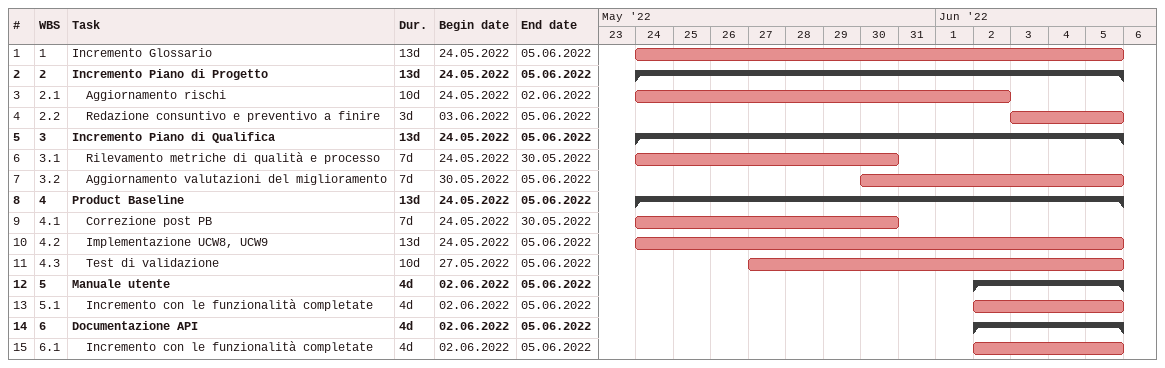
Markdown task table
| ID | WBS | Task | Duration | Start | Finish |
|---|---|---|---|---|---|
| 1 | 1 | Incremento Glossario | 13d | 2022-05-24 | 2022-06-05 |
| 2 | 2 | **Incremento Piano di Progetto** | 13d | 2022-05-24 | 2022-06-05 |
| 3 | 2.1 | Aggiornamento rischi | 10d | 2022-05-24 | 2022-06-02 |
| 4 | 2.2 | Redazione consuntivo e preventivo a finire | 3d | 2022-06-03 | 2022-06-05 |
| 5 | 3 | **Incremento Piano di Qualifica** | 13d | 2022-05-24 | 2022-06-05 |
| 6 | 3.1 | Rilevamento metriche di qualità e processo | 7d | 2022-05-24 | 2022-05-30 |
| 7 | 3.2 | Aggiornamento valutazioni del miglioramento | 7d | 2022-05-30 | 2022-06-05 |
| 8 | 4 | **Product Baseline** | 13d | 2022-05-24 | 2022-06-05 |
| 9 | 4.1 | Correzione post PB | 7d | 2022-05-24 | 2022-05-30 |
| 10 | 4.2 | Implementazione UCW8, UCW9 | 13d | 2022-05-24 | 2022-06-05 |
| 11 | 4.3 | Test di validazione | 10d | 2022-05-27 | 2022-06-05 |
| 12 | 5 | **Manuale utente** | 4d | 2022-06-02 | 2022-06-05 |
| 13 | 5.1 | Incremento con le funzionalità completate | 4d | 2022-06-02 | 2022-06-05 |
| 14 | 6 | **Documentazione API** | 4d | 2022-06-02 | 2022-06-05 |
| 15 | 6.1 | Incremento con le funzionalità completate | 4d | 2022-06-02 | 2022-06-05 |
